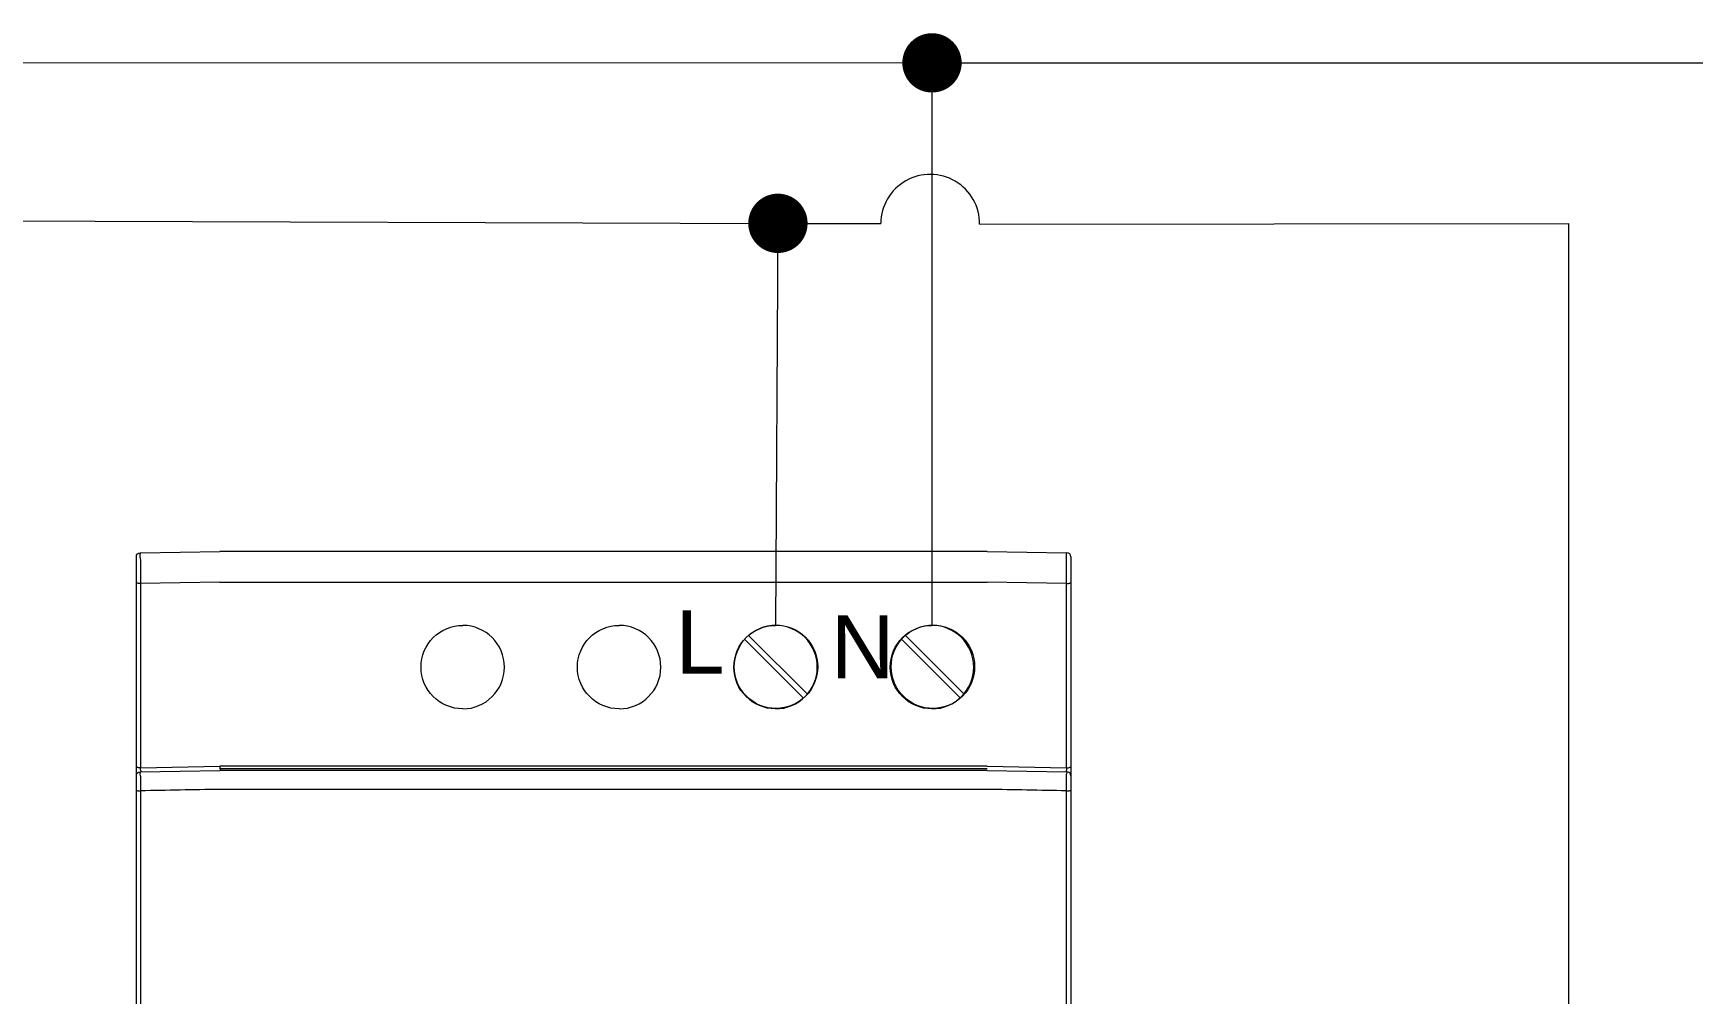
# Model space of a CAD drawing. Header units: millimetres. Extents: x 2820 to 3024, y 1658 to 1957.
# Drawn here: x 2915.73 to 2939.17, y 1889.37 to 1902.94 of the extents above; entities that cross this region are included whole.
import ezdxf

# ---------------------------------------------------------------- set-up
doc = ezdxf.new("R2010")
doc.units = ezdxf.units.MM
doc.layers.add('02_Commande', color=250, linetype='Continuous', lineweight=18)
doc.layers.add('03_Symbole', color=250, linetype='Continuous', lineweight=15)
doc.layers.add('04_Texte', color=7, linetype='Continuous')
doc.styles.get("Standard").update_dxf_attribs({"font": 'arial.ttf'})

msp = doc.modelspace()

# ---------------------------------------------------------------- linework, layer by layer
at = {"layer": '02_Commande'}
for p, q in [((2860.302, 1902.541), (2928.427, 1902.519)), ((2928.427, 1902.519), (2928.427, 1894.575)), ((2928.427, 1902.519), (2945.415, 1902.519)), ((2871.939, 1900.429), (2926.252, 1900.253)), ((2926.252, 1900.253), (2926.218, 1894.575)), ((2926.252, 1900.253), (2927.704, 1900.253)), ((2929.1, 1900.239), (2937.422, 1900.253)), ((2937.422, 1858.715), (2937.422, 1900.253))]:
    msp.add_line(p, q, dxfattribs=at)
at = {"layer": '02_Commande', "const_width": 0.419}
for points in [[(2928.218, 1902.519, 1), (2928.637, 1902.519, 1)], [(2926.042, 1900.253, 1), (2926.461, 1900.253, 1)]]:
    msp.add_lwpolyline(points, format="xyb", close=True, dxfattribs=at)
at = {"layer": '02_Commande'}
msp.add_arc((2928.402, 1900.246), 0.698, 359.4287, 179.4287, dxfattribs=at)
at = {"layer": '03_Symbole', "color": 0, "lineweight": 0}
for points in [[(2917.248, 1895.601), (2918.369, 1895.62)], [(2929.208, 1895.62), (2918.369, 1895.62)], [(2929.208, 1895.62), (2930.328, 1895.601)], [(2917.191, 1895.166), (2917.191, 1895.542)], [(2930.386, 1895.542), (2930.386, 1895.166)], [(2917.191, 1892.565), (2917.191, 1895.166)], [(2918.369, 1895.186), (2917.248, 1895.167)], [(2917.248, 1895.167), (2917.248, 1892.566)], [(2918.369, 1895.186), (2918.369, 1895.186)], [(2918.369, 1895.186), (2929.208, 1895.186)], [(2930.328, 1895.167), (2929.208, 1895.186)], [(2930.328, 1892.566), (2930.328, 1895.167)], [(2930.386, 1895.166), (2930.386, 1892.565)], [(2917.191, 1892.45), (2917.191, 1892.565)], [(2917.248, 1892.566), (2918.369, 1892.586)], [(2917.248, 1892.508), (2918.369, 1892.528)], [(2929.208, 1892.586), (2918.369, 1892.586)], [(2918.369, 1892.556), (2929.207, 1892.556)], [(2929.207, 1892.55), (2918.369, 1892.55)], [(2929.208, 1892.528), (2918.369, 1892.528)], [(2929.208, 1892.586), (2930.328, 1892.566)], [(2929.208, 1892.528), (2930.328, 1892.508)], [(2930.386, 1892.565), (2930.386, 1892.45)], [(2917.191, 1892.235), (2917.191, 1892.449)], [(2930.386, 1892.449), (2930.386, 1892.235)], [(2917.191, 1888.384), (2917.191, 1892.235)], [(2929.208, 1892.26), (2918.369, 1892.26)], [(2930.386, 1892.235), (2930.386, 1888.384)]]:
    msp.add_lwpolyline(points, dxfattribs=at)
at = {"layer": '03_Symbole', "color": 0, "lineweight": 5}
for points in [[(2925.781, 1894.379), (2926.612, 1893.548)], [(2925.836, 1894.434), (2926.668, 1893.603)], [(2927.997, 1894.379), (2928.828, 1893.548)], [(2928.052, 1894.434), (2928.884, 1893.603)]]:
    msp.add_lwpolyline(points, dxfattribs=at)
at = {"layer": '03_Symbole', "color": 0, "lineweight": 0}
for points in [[(2917.191, 1895.542), (2917.191, 1895.583), (2917.207, 1895.6), (2917.248, 1895.601)], [(2930.386, 1895.542), (2930.386, 1895.583), (2930.369, 1895.6), (2930.328, 1895.601)], [(2921.211, 1893.986), (2921.211, 1894.311), (2921.475, 1894.575), (2921.8, 1894.575)], [(2923.42, 1893.986), (2923.42, 1894.311), (2923.684, 1894.575), (2924.009, 1894.575)], [(2925.629, 1893.986), (2925.629, 1894.311), (2925.893, 1894.575), (2926.218, 1894.575)], [(2927.838, 1893.986), (2927.838, 1894.311), (2928.102, 1894.575), (2928.427, 1894.575)], [(2921.8, 1893.397), (2921.475, 1893.397), (2921.211, 1893.661), (2921.211, 1893.986)], [(2924.009, 1893.397), (2923.684, 1893.397), (2923.42, 1893.661), (2923.42, 1893.986)], [(2926.218, 1893.397), (2925.893, 1893.397), (2925.629, 1893.661), (2925.629, 1893.986)], [(2928.427, 1893.397), (2928.102, 1893.397), (2927.838, 1893.661), (2927.838, 1893.986)], [(2917.191, 1892.449), (2917.191, 1892.49), (2917.207, 1892.507), (2917.248, 1892.508)], [(2930.386, 1892.449), (2930.386, 1892.49), (2930.369, 1892.507), (2930.328, 1892.508)], [(2918.369, 1892.26), (2917.995, 1892.253), (2917.622, 1892.247), (2917.249, 1892.24)], [(2917.249, 1892.24), (2917.249, 1890.954), (2917.249, 1889.669), (2917.249, 1888.383)], [(2930.328, 1892.24), (2929.954, 1892.247), (2929.581, 1892.253), (2929.208, 1892.26)], [(2930.328, 1888.383), (2930.328, 1889.669), (2930.328, 1890.955), (2930.328, 1892.24)]]:
    msp.add_open_spline(points, degree=3, dxfattribs=at)
for points, knots in [([(2917.248, 1895.601), (2917.229, 1895.562), (2917.248, 1895.528), (2917.248, 1895.492), (2917.248, 1895.456), (2917.248, 1895.42), (2917.248, 1895.384), (2917.248, 1895.311), (2917.248, 1895.239), (2917.248, 1895.167)], [0, 0, 0, 0, 1, 1, 1, 2, 2, 2, 3, 3, 3, 3]), ([(2930.328, 1895.167), (2930.328, 1895.239), (2930.328, 1895.311), (2930.328, 1895.384), (2930.328, 1895.384), (2930.328, 1895.492), (2930.328, 1895.492), (2930.328, 1895.51), (2930.328, 1895.528), (2930.328, 1895.547), (2930.328, 1895.56), (2930.328, 1895.573), (2930.328, 1895.587), (2930.328, 1895.591), (2930.337, 1895.601), (2930.328, 1895.601)], [0, 0, 0, 0, 1, 1, 1, 2, 2, 2, 3, 3, 3, 4, 4, 4, 5, 5, 5, 5]), ([(2917.248, 1895.167), (2917.239, 1895.167), (2917.229, 1895.167), (2917.219, 1895.167), (2917.21, 1895.167), (2917.191, 1895.185), (2917.191, 1895.166)], [0, 0, 0, 0, 1, 1, 1, 2, 2, 2, 2]), ([(2930.328, 1895.167), (2930.338, 1895.167), (2930.347, 1895.167), (2930.357, 1895.167), (2930.367, 1895.167), (2930.386, 1895.185), (2930.386, 1895.166)], [0, 0, 0, 0, 1, 1, 1, 2, 2, 2, 2]), ([(2921.8, 1893.397), (2922.125, 1893.397), (2922.389, 1893.661), (2922.389, 1893.986), (2922.389, 1894.311), (2922.125, 1894.575), (2921.8, 1894.575)], [0, 0, 0, 0, 1, 1, 1, 2, 2, 2, 2]), ([(2924.009, 1893.397), (2924.334, 1893.397), (2924.598, 1893.661), (2924.598, 1893.986), (2924.598, 1894.311), (2924.334, 1894.575), (2924.009, 1894.575)], [0, 0, 0, 0, 1, 1, 1, 2, 2, 2, 2]), ([(2926.218, 1893.397), (2926.543, 1893.397), (2926.807, 1893.661), (2926.807, 1893.986), (2926.807, 1894.311), (2926.543, 1894.575), (2926.218, 1894.575)], [0, 0, 0, 0, 1, 1, 1, 2, 2, 2, 2]), ([(2928.427, 1893.397), (2928.752, 1893.397), (2929.016, 1893.661), (2929.016, 1893.986), (2929.016, 1894.311), (2928.752, 1894.575), (2928.427, 1894.575)], [0, 0, 0, 0, 1, 1, 1, 2, 2, 2, 2]), ([(2917.248, 1892.566), (2917.239, 1892.566), (2917.229, 1892.566), (2917.219, 1892.566), (2917.21, 1892.566), (2917.191, 1892.584), (2917.191, 1892.565)], [0, 0, 0, 0, 1, 1, 1, 2, 2, 2, 2]), ([(2917.248, 1892.508), (2917.231, 1892.484), (2917.248, 1892.464), (2917.248, 1892.441), (2917.248, 1892.419), (2917.248, 1892.397), (2917.248, 1892.374), (2917.248, 1892.33), (2917.249, 1892.285), (2917.249, 1892.24)], [0, 0, 0, 0, 1, 1, 1, 2, 2, 2, 3, 3, 3, 3]), ([(2917.248, 1892.508), (2917.268, 1892.508), (2917.249, 1892.527), (2917.249, 1892.537), (2917.249, 1892.547), (2917.249, 1892.556), (2917.248, 1892.566)], [0, 0, 0, 0, 1, 1, 1, 2, 2, 2, 2]), ([(2918.369, 1892.586), (2918.369, 1892.576), (2918.369, 1892.566), (2918.369, 1892.557), (2918.369, 1892.547), (2918.388, 1892.528), (2918.369, 1892.528)], [0, 0, 0, 0, 1, 1, 1, 2, 2, 2, 2]), ([(2930.328, 1892.566), (2930.328, 1892.556), (2930.328, 1892.547), (2930.328, 1892.537), (2930.328, 1892.527), (2930.311, 1892.514), (2930.328, 1892.508)], [0, 0, 0, 0, 1, 1, 1, 2, 2, 2, 2]), ([(2930.328, 1892.566), (2930.338, 1892.566), (2930.347, 1892.566), (2930.357, 1892.566), (2930.367, 1892.566), (2930.386, 1892.584), (2930.386, 1892.565)], [0, 0, 0, 0, 1, 1, 1, 2, 2, 2, 2]), ([(2930.328, 1892.24), (2930.328, 1892.285), (2930.328, 1892.33), (2930.328, 1892.374), (2930.328, 1892.397), (2930.328, 1892.419), (2930.328, 1892.441), (2930.328, 1892.441), (2930.328, 1892.475), (2930.328, 1892.475), (2930.328, 1892.486), (2930.35, 1892.508), (2930.328, 1892.508)], [0, 0, 0, 0, 1, 1, 1, 2, 2, 2, 3, 3, 3, 4, 4, 4, 4]), ([(2917.191, 1892.235), (2917.191, 1892.254), (2917.209, 1892.239), (2917.219, 1892.24), (2917.229, 1892.24), (2917.239, 1892.24), (2917.249, 1892.24)], [0, 0, 0, 0, 1, 1, 1, 2, 2, 2, 2]), ([(2930.328, 1892.24), (2930.338, 1892.24), (2930.347, 1892.24), (2930.357, 1892.24), (2930.367, 1892.239), (2930.385, 1892.254), (2930.386, 1892.235)], [0, 0, 0, 0, 1, 1, 1, 2, 2, 2, 2])]:
    msp.add_open_spline(points, degree=3, knots=knots, dxfattribs=at)
at = {"layer": '03_Symbole', "color": 0, "lineweight": 5}
for points in [[(2926.813, 1893.991), (2926.813, 1894.154), (2926.747, 1894.301), (2926.641, 1894.407), (2926.526, 1894.522), (2926.375, 1894.58), (2926.224, 1894.58), (2926.061, 1894.58), (2925.914, 1894.514), (2925.808, 1894.407), (2925.693, 1894.292), (2925.635, 1894.142), (2925.635, 1893.991), (2925.635, 1893.828), (2925.701, 1893.681), (2925.808, 1893.574), (2925.923, 1893.459), (2926.073, 1893.402), (2926.224, 1893.402), (2926.387, 1893.402), (2926.534, 1893.468), (2926.641, 1893.574), (2926.756, 1893.69), (2926.813, 1893.84), (2926.813, 1893.991)], [(2929.03, 1893.991), (2929.03, 1894.154), (2928.963, 1894.301), (2928.857, 1894.407), (2928.742, 1894.522), (2928.591, 1894.58), (2928.441, 1894.58), (2928.278, 1894.58), (2928.131, 1894.514), (2928.024, 1894.407), (2927.909, 1894.292), (2927.851, 1894.142), (2927.851, 1893.991), (2927.851, 1893.828), (2927.917, 1893.681), (2928.024, 1893.574), (2928.139, 1893.459), (2928.29, 1893.402), (2928.441, 1893.402), (2928.603, 1893.402), (2928.75, 1893.468), (2928.857, 1893.574), (2928.972, 1893.69), (2929.03, 1893.84), (2929.03, 1893.991)]]:
    msp.add_open_spline(points, degree=3, knots=[0, 0, 0, 0, 1, 1, 1, 2, 2, 2, 3, 3, 3, 4, 4, 4, 5, 5, 5, 6, 6, 6, 7, 7, 7, 8, 8, 8, 8], dxfattribs=at)

# ---------------------------------------------------------------- texts
at = {"layer": '04_Texte', "char_height": 0.891, "attachment_point": 1}
for s, insert in [('L', (2924.804, 1894.787)), ('N', (2926.997, 1894.718))]:
    msp.add_mtext_dynamic_manual_height_columns(s, width=0.89147, gutter_width=4.457, heights=[0], dxfattribs=dict(at, insert=insert))

doc.saveas('drawing.dxf')
